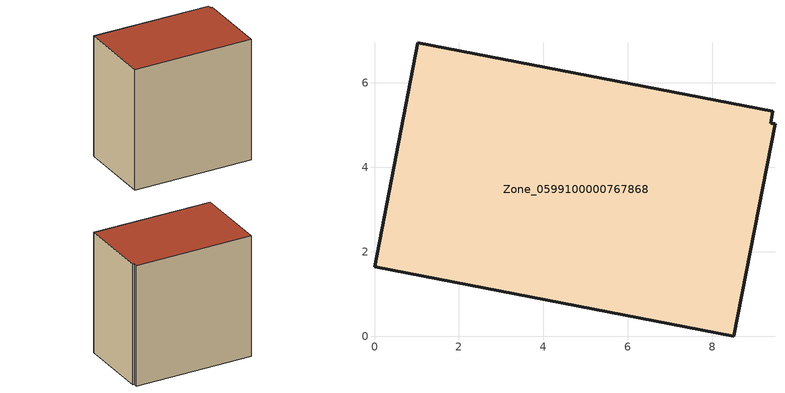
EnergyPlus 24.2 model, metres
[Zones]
Zone_0599100000767868
 floor ground (C_G): 0,1.65 1.03,6.95 9.43,5.32 9.38,5.04 9.48,5.03 8.51,0 z0
 wall outside (C_F): 0,1.65 8.51,0 9.48,5.03 9.38,5.04 9.43,5.32 1.03,6.95 0,1.65 z0:8.82
 roof outside (C_R): 1.03,6.95 0,1.65 8.51,0 9.48,5.03 9.38,5.04 9.43,5.32 z8.82
[BUILDING]
Pand.0599100000767868: North Axis=0; Terrain=City; Loads Convergence Tolerance Value=0.04; Temperature Convergence Tolerance Value=0.4; Solar Distribution=FullExterior; Maximum Number of Warmup Days=25; Minimum Number of Warmup Days=1
[Site:Location]
Rotterdam.The.Hague.AP_ZH_NLD Design_Conditions: Latitude=51.96; Longitude=4.45; Time Zone=1; Elevation=-4.5
[SITE:GROUNDTEMPERATURE:BUILDINGSURFACE]
18, 18, 18, 18, 18, 18, 18, 18, 18, 18, 18, 18
[MATERIAL] Thermal Absorptance=0.9; Solar Absorptance=0.7; Visible Absorptance=0.7
Name | Roughness | Thickness | Conductivity | Density | Specific Heat
G.TI.2006-2014 | MediumSmooth | 0.15 | 0.06 | 540 | 1210
F.TI.2006-2014 | Rough | 0.3 | 0.12 | 1920 | 840
R.TI.2006-2014 | MediumRough | 0.2 | 0.08 | 1500 | 1000
[CONSTRUCTION]
C_G: G.TI.2006-2014
C_F: F.TI.2006-2014
C_R: R.TI.2006-2014
[ZONE]
Zone_0599100000767868: Type=1; Multiplier=1; Ceiling Height=Autocalculate; Volume=Autocalculate; Floor Area=autocalculate; Part of Total Floor Area=Yes
[ZONEINFILTRATION:DESIGNFLOWRATE]
Infil_Zone_0599100000767868: Zone or ZoneList or Space or SpaceList=Zone_0599100000767868; Schedule=AlwaysOn; Design Flow Rate Calculation Method=Flow/Area; Flow Rate per Floor Area=0.0015; Constant Term Coefficient=1; Temperature Term Coefficient=0; Velocity Term Coefficient=0; Velocity Squared Term Coefficient=0
[HVACTEMPLATE:ZONE:IDEALLOADSAIRSYSTEM]
Zone_0599100000767868: Maximum Heating Supply Air Temperature=50; Minimum Cooling Supply Air Temperature=13; Maximum Heating Supply Air Humidity Ratio=0.0156; Minimum Cooling Supply Air Humidity Ratio=0.0077; Heating Limit=NoLimit; Cooling Limit=NoLimit; Dehumidification Control Type=ConstantSensibleHeatRatio; Cooling Sensible Heat Ratio=0.7; Dehumidification Setpoint=60; Humidification Control Type=None; Humidification Setpoint=30; Outdoor Air Method=None; Outdoor Air Flow Rate per Person=0.00944; Outdoor Air Flow Rate per Zone Floor Area=0; Outdoor Air Flow Rate per Zone=0; Demand Controlled Ventilation Type=None; Outdoor Air Economizer Type=NoEconomizer; Heat Recovery Type=None; Sensible Heat Recovery Effectiveness=0.7; Latent Heat Recovery Effectiveness=0.65
[ZONECONTROL:THERMOSTAT]
ThermostatControl_Zone_0599100000767868: Zone or ZoneList=Zone_0599100000767868; Control Type Schedule=DualSetpointControlType; Control 1=Thermostat_Zone_0599100000767868; Temperature Difference Between Cutout And Setpoint=0
[THERMOSTATSETPOINT:DUALSETPOINT]
Thermostat_Zone_0599100000767868: Heating Setpoint Temperature Schedule=HeatingSetpoint_Zone_0599100000767868; Cooling Setpoint Temperature Schedule=CoolingSetpoint_Zone_0599100000767868
[SCHEDULE:COMPACT]
HeatingSetpoint_Zone_0599100000767868: Through: 12/31, For: AllDays, Until: 24:00, 21
CoolingSetpoint_Zone_0599100000767868: Through: 12/31, For: AllDays, Until: 24:00, 24
DualSetpointControlType: Through: 12/31, For: AllDays, Until: 24:00, 4
AlwaysOn: Through: 12/31, For: AllDays, Until: 24:00, 1
